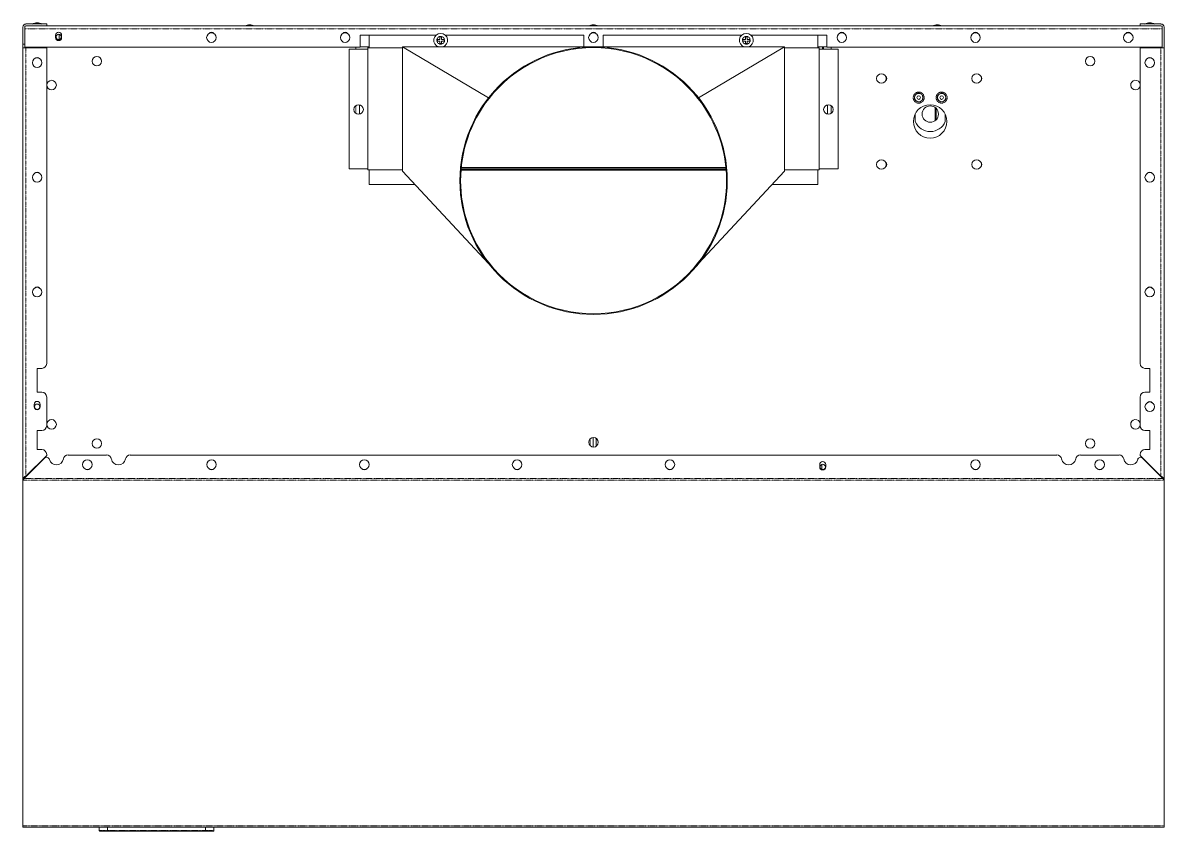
# Model space of a CAD drawing. Header units: millimetres. Extents: x 46989 to 543236, y 252623 to 526638.
# Drawn here: x 486359 to 508520, y 509897 to 525578 of the extents above; entities that cross this region are included whole.
import ezdxf

# ---------------------------------------------------------------- set-up
doc = ezdxf.new("R2010")
doc.units = ezdxf.units.MM
doc.linetypes.add('PHANTOM', pattern=[20, 10, -2, 2, -2, 2, -2])

msp = doc.modelspace()

# ---------------------------------------------------------------- linework, layer by layer
at = {"color": 7, "lineweight": 13, "ltscale": 0.011225}
for p, q in [((486359, 525495), (486359, 525162)), ((486395, 525495), (486395, 525162))]:
    msp.add_line(p, q, dxfattribs=at)
at = {"color": 7, "lineweight": 13, "ltscale": 8.75278e-05}
msp.add_line((486395, 525495), (486397, 525495), dxfattribs=at)
at = {"color": 7, "lineweight": 13, "ltscale": 0.00205}
for p, q in [((486397, 525460), (486397, 525520)), ((508480, 525460), (508480, 525520)), ((486420, 525092), (486359, 525092)), ((508457, 525092), (508518, 525092))]:
    msp.add_line(p, q, dxfattribs=at)
at = {"color": 7, "linetype": 'PHANTOM', "lineweight": 13, "ltscale": 0.03937}
for p, q in [((486397, 525460), (508480, 525460)), ((486420, 516781), (486420, 525092)), ((508457, 525092), (508457, 516781)), ((508520, 516703), (486360, 516703)), ((508496, 516739), (486384, 516739)), ((508520, 510002), (486360, 510002)), ((489907, 509909), (488005, 509909))]:
    msp.add_line(p, q, dxfattribs=at)
at = {"color": 7, "lineweight": 13, "ltscale": 0.0119}
for p, q in [((486397, 525460), (486397, 525106)), ((508480, 525106), (508480, 525460))]:
    msp.add_line(p, q, dxfattribs=at)
at = {"color": 7, "lineweight": 13, "ltscale": 0.013575}
for p, q in [((486420, 525556), (486823, 525556)), ((486420, 525520), (486823, 525520)), ((508054, 525556), (508457, 525556)), ((508054, 525520), (508457, 525520)), ((508482, 525092), (508482, 525495)), ((508518, 525092), (508518, 525495)), ((486823, 525092), (486420, 525092)), ((508457, 525092), (508054, 525092))]:
    msp.add_line(p, q, dxfattribs=at)
at = {"color": 7, "lineweight": 13, "ltscale": 0.000894021}
msp.add_line((486545, 525556), (486571, 525556), dxfattribs=at)
at = {"color": 7, "lineweight": 13, "ltscale": 0.005221}
msp.add_line((486571, 525556), (486726, 525556), dxfattribs=at)
at = {"color": 7, "lineweight": 13, "ltscale": 0.000135046}
msp.add_line((486726, 525556), (486730, 525556), dxfattribs=at)
at = {"color": 7, "lineweight": 13, "ltscale": 0.0012}
for p, q in [((486823, 525520), (486823, 525556)), ((508054, 525556), (508054, 525520)), ((486359, 525162), (486395, 525162)), ((508518, 525092), (508482, 525092))]:
    msp.add_line(p, q, dxfattribs=at)
at = {"color": 7, "lineweight": 13, "ltscale": 0.03937}
for p, q in [((486823, 525520), (508054, 525520)), ((492910, 525338), (494382, 525338)), ((494564, 525338), (497253, 525338)), ((497624, 525338), (500316, 525338)), ((500498, 525338), (501967, 525338)), ((486359, 516699), (486359, 525092)), ((492910, 525106), (486397, 525106)), ((486823, 525092), (486823, 518968)), ((492693, 525069), (492693, 522747)), ((493731, 525091), (493059, 525091)), ((493059, 525069), (493059, 522747)), ((493731, 525112), (493731, 522702)), ((501149, 525112), (493731, 525112)), ((493731, 525112), (495400, 524122)), ((501149, 525112), (499480, 524122)), ((501149, 522702), (501149, 525112)), ((501149, 525091), (501821, 525091)), ((501821, 525069), (501821, 522747)), ((508480, 525106), (501967, 525106)), ((502187, 525069), (502187, 522747)), ((508054, 518968), (508054, 525092)), ((508518, 525092), (508518, 516725)), ((493731, 522725), (493059, 522725)), ((493731, 522702), (495400, 520910)), ((494866, 522717), (500013, 522717)), ((500013, 522725), (494867, 522725)), ((500011, 522749), (494869, 522749)), ((494869, 522748), (500011, 522748)), ((500011, 522747), (494869, 522747)), ((500009, 522771), (494871, 522771)), ((501149, 522702), (499480, 520910)), ((501149, 522725), (501821, 522725)), ((493972, 522443), (493086, 522443)), ((501794, 522443), (500908, 522443)), ((487237, 517194), (487986, 517194)), ((488443, 517194), (506437, 517194)), ((506893, 517194), (507643, 517194)), ((486359, 516699), (486359, 510024)), ((486360, 516703), (486360, 510002)), ((508520, 516703), (508520, 510002)), ((508520, 509977), (486360, 509977)), ((489907, 509897), (488005, 509897))]:
    msp.add_line(p, q, dxfattribs=at)
at = {"color": 7, "lineweight": 13, "ltscale": 0.003125}
for p, q in [((490670, 525520), (490763, 525520)), ((497346, 525520), (497438, 525520)), ((504021, 525520), (504114, 525520)), ((486637, 518875), (486730, 518875)), ((508240, 518875), (508147, 518875)), ((486637, 518412), (486730, 518412)), ((508240, 518412), (508147, 518412)), ((486637, 517670), (486730, 517670)), ((508240, 517670), (508147, 517670)), ((486637, 517299), (486730, 517299)), ((508240, 517299), (508147, 517299))]:
    msp.add_line(p, q, dxfattribs=at)
at = {"color": 7, "lineweight": 13, "ltscale": 0.002742}
for p, q in [((490763, 525520), (490844, 525520)), ((497438, 525520), (497520, 525520)), ((504114, 525520), (504196, 525520))]:
    msp.add_line(p, q, dxfattribs=at)
at = {"color": 7, "lineweight": 13, "ltscale": 0.000382551}
for p, q in [((490844, 525520), (490856, 525520)), ((497520, 525520), (497531, 525520)), ((504196, 525520), (504207, 525520))]:
    msp.add_line(p, q, dxfattribs=at)
at = {"color": 7, "lineweight": 13, "ltscale": 0.000880324}
msp.add_line((508147, 525556), (508173, 525556), dxfattribs=at)
at = {"color": 7, "lineweight": 13, "ltscale": 0.005229}
msp.add_line((508173, 525556), (508328, 525556), dxfattribs=at)
at = {"color": 7, "lineweight": 13, "ltscale": 0.000140873}
msp.add_line((508328, 525556), (508332, 525556), dxfattribs=at)
at = {"color": 7, "lineweight": 13, "ltscale": 8.74677e-05}
msp.add_line((508482, 525495), (508480, 525495), dxfattribs=at)
at = {"color": 7, "lineweight": 13, "ltscale": 0.00155}
for p, q in [((486996, 525338), (486996, 525292)), ((487112, 525338), (487112, 525292)), ((486579, 518130), (486579, 518176)), ((486695, 518176), (486695, 518130)), ((501833, 517008), (501833, 516962)), ((501948, 517008), (501948, 516962))]:
    msp.add_line(p, q, dxfattribs=at)
at = {"color": 7, "lineweight": 13, "ltscale": 0.003439}
msp.add_line((487065, 525356), (487065, 525254), dxfattribs=at)
at = {"color": 7, "lineweight": 13, "ltscale": 0.001718}
msp.add_line((487101, 525280), (487101, 525331), dxfattribs=at)
at = {"color": 7, "lineweight": 13, "ltscale": 0.0078}
for p, q in [((492910, 525338), (492910, 525106)), ((501967, 525338), (501967, 525106))]:
    msp.add_line(p, q, dxfattribs=at)
at = {"color": 7, "lineweight": 13, "ltscale": 0.008312}
for p, q in [((493086, 525338), (493086, 525091)), ((501794, 525091), (501794, 525338))]:
    msp.add_line(p, q, dxfattribs=at)
at = {"color": 7, "lineweight": 13, "ltscale": 0.000999991}
for p, q in [((494408, 525255), (494408, 525225)), ((494488, 525305), (494458, 525305)), ((494538, 525225), (494538, 525255)), ((500342, 525255), (500342, 525225)), ((500422, 525305), (500392, 525305)), ((500472, 525225), (500472, 525255)), ((494458, 525175), (494488, 525175)), ((500392, 525175), (500422, 525175))]:
    msp.add_line(p, q, dxfattribs=at)
at = {"color": 7, "lineweight": 13, "ltscale": 0.001688}
for p, q in [((494458, 525255), (494408, 525255)), ((494408, 525225), (494458, 525225)), ((494458, 525225), (494458, 525175)), ((494538, 525255), (494488, 525255)), ((494488, 525225), (494538, 525225)), ((494488, 525175), (494488, 525225)), ((500392, 525255), (500342, 525255)), ((500342, 525225), (500392, 525225)), ((500392, 525225), (500392, 525175)), ((500422, 525175), (500422, 525225))]:
    msp.add_line(p, q, dxfattribs=at)
at = {"color": 7, "lineweight": 13, "ltscale": 0.001687}
for p, q in [((494458, 525305), (494458, 525255)), ((494488, 525255), (494488, 525305)), ((500392, 525305), (500392, 525255)), ((500422, 525255), (500422, 525305)), ((500472, 525255), (500422, 525255)), ((500422, 525225), (500472, 525225))]:
    msp.add_line(p, q, dxfattribs=at)
at = {"color": 7, "lineweight": 13, "ltscale": 0.007599}
for p, q in [((497253, 525338), (497253, 525112)), ((497624, 525112), (497624, 525338))]:
    msp.add_line(p, q, dxfattribs=at)
at = {"color": 7, "lineweight": 13, "ltscale": 3.98891e-05}
msp.add_line((497394, 525373), (497393, 525373), dxfattribs=at)
at = {"color": 7, "lineweight": 13, "ltscale": 3.99192e-05}
msp.add_line((497484, 525373), (497483, 525373), dxfattribs=at)
at = {"color": 7, "lineweight": 13, "ltscale": 0.00235}
for p, q in [((486359, 525092), (486359, 525162)), ((486395, 525092), (486395, 525162))]:
    msp.add_line(p, q, dxfattribs=at)
at = {"color": 7, "lineweight": 13, "ltscale": 0.000474945}
for p, q in [((486407, 525092), (486407, 525106)), ((508473, 525106), (508473, 525092))]:
    msp.add_line(p, q, dxfattribs=at)
at = {"color": 7, "lineweight": 13, "ltscale": 0.012336}
for p, q in [((493059, 525069), (492693, 525069)), ((501821, 525069), (502187, 525069)), ((492693, 522747), (493059, 522747)), ((502187, 522747), (501821, 522747))]:
    msp.add_line(p, q, dxfattribs=at)
at = {"color": 7, "lineweight": 13, "ltscale": 0.001262}
for p, q in [((492825, 525106), (492825, 525069)), ((502055, 525106), (502055, 525069))]:
    msp.add_line(p, q, dxfattribs=at)
at = {"color": 7, "lineweight": 13, "ltscale": 0.005932}
msp.add_line((492910, 525112), (493086, 525112), dxfattribs=at)
at = {"color": 7, "lineweight": 13, "ltscale": 0.001462}
for p, q in [((493057, 525069), (493057, 525112)), ((501883, 525069), (501883, 525112)), ((501905, 525069), (501905, 525112))]:
    msp.add_line(p, q, dxfattribs=at)
at = {"color": 7, "lineweight": 13, "ltscale": 0.000750084}
for p, q in [((493059, 525069), (493059, 525091)), ((501821, 525091), (501821, 525069))]:
    msp.add_line(p, q, dxfattribs=at)
at = {"color": 7, "lineweight": 13, "ltscale": 0.000712117}
msp.add_line((493080, 525091), (493080, 525112), dxfattribs=at)
at = {"color": 7, "lineweight": 13, "ltscale": 0.005832}
msp.add_line((501794, 525112), (501967, 525112), dxfattribs=at)
at = {"color": 7, "linetype": 'PHANTOM', "lineweight": 13, "ltscale": 0.005116}
for p, q in [((492825, 523821), (492825, 523973)), ((502055, 523973), (502055, 523821))]:
    msp.add_line(p, q, dxfattribs=at)
at = {"color": 7, "lineweight": 13, "ltscale": 0.006146}
for p, q in [((492895, 523806), (492895, 523988)), ((501985, 523988), (501985, 523806))]:
    msp.add_line(p, q, dxfattribs=at)
at = {"color": 7, "lineweight": 13, "ltscale": 0.0085}
msp.add_line((504076, 523682), (504076, 523934), dxfattribs=at)
at = {"color": 7, "lineweight": 13, "ltscale": 0.00737}
msp.add_line((504095, 523699), (504095, 523917), dxfattribs=at)
at = {"color": 7, "lineweight": 13, "ltscale": 0.005065}
msp.add_line((503688, 523663), (503688, 523813), dxfattribs=at)
at = {"color": 7, "lineweight": 13, "ltscale": 0.004794}
msp.add_line((504269, 523805), (504269, 523663), dxfattribs=at)
at = {"color": 7, "lineweight": 13, "ltscale": 0.000749963}
for p, q in [((493059, 522725), (493059, 522747)), ((501821, 522747), (501821, 522725))]:
    msp.add_line(p, q, dxfattribs=at)
at = {"color": 7, "lineweight": 13, "ltscale": 0.0095}
for p, q in [((493086, 522443), (493086, 522725)), ((501794, 522725), (501794, 522443))]:
    msp.add_line(p, q, dxfattribs=at)
at = {"color": 7, "lineweight": 13, "ltscale": 0.015625}
for p, q in [((486637, 518875), (486637, 518412)), ((508240, 518412), (508240, 518875))]:
    msp.add_line(p, q, dxfattribs=at)
at = {"color": 7, "lineweight": 13, "ltscale": 0.01875}
for p, q in [((486823, 518319), (486823, 517763)), ((508054, 517763), (508054, 518319))]:
    msp.add_line(p, q, dxfattribs=at)
at = {"color": 7, "lineweight": 13, "ltscale": 0.0125}
for p, q in [((486637, 517299), (486637, 517670)), ((508240, 517299), (508240, 517670))]:
    msp.add_line(p, q, dxfattribs=at)
at = {"color": 7, "linetype": 'PHANTOM', "lineweight": 13, "ltscale": 0.004535}
msp.add_line((497376, 517508), (497376, 517373), dxfattribs=at)
at = {"color": 7, "lineweight": 13, "ltscale": 0.00623}
for p, q in [((497433, 517533), (497433, 517348)), ((497433, 517348), (497433, 517533))]:
    msp.add_line(p, q, dxfattribs=at)
at = {"color": 7, "linetype": 'PHANTOM', "lineweight": 13, "ltscale": 0.005309}
msp.add_line((497489, 517362), (497489, 517519), dxfattribs=at)
at = {"color": 7, "lineweight": 13, "ltscale": 0.018785}
for p, q in [((486384, 516739), (486778, 517133)), ((508496, 516739), (508102, 517133))]:
    msp.add_line(p, q, dxfattribs=at)
at = {"color": 7, "lineweight": 13, "ltscale": 0.019198}
for p, q in [((486420, 516781), (486823, 517183)), ((508457, 516781), (508054, 517183))]:
    msp.add_line(p, q, dxfattribs=at)
at = {"color": 7, "lineweight": 13, "ltscale": 0.000773452}
for p, q in [((486823, 517206), (486823, 517183)), ((508054, 517183), (508054, 517206))]:
    msp.add_line(p, q, dxfattribs=at)
at = {"color": 7, "lineweight": 13, "ltscale": 0.003283}
msp.add_line((501872, 517011), (501872, 516913), dxfattribs=at)
at = {"color": 7, "lineweight": 13, "ltscale": 0.000104288}
msp.add_line((493011, 516915), (493011, 516918), dxfattribs=at)
at = {"color": 7, "lineweight": 13, "ltscale": 0.000173914}
msp.add_line((498926, 516915), (498926, 516910), dxfattribs=at)
at = {"color": 7, "lineweight": 13, "ltscale": 3.74862e-05}
for p, q in [((486359, 516699), (486360, 516699)), ((486359, 510015), (486360, 510015))]:
    msp.add_line(p, q, dxfattribs=at)
at = {"color": 7, "lineweight": 13, "ltscale": 0.000722269}
for p, q in [((486360, 516703), (486360, 516724)), ((508520, 516703), (508520, 516724))]:
    msp.add_line(p, q, dxfattribs=at)
at = {"color": 7, "lineweight": 13, "ltscale": 0.00019461}
msp.add_line((486412, 516768), (486407, 516768), dxfattribs=at)
at = {"color": 7, "lineweight": 13, "ltscale": 3.30948e-05}
msp.add_line((486419, 516780), (486420, 516781), dxfattribs=at)
at = {"color": 7, "lineweight": 13, "ltscale": 5.29451e-05}
for p, q in [((486419, 516780), (486420, 516781)), ((508458, 516780), (508457, 516781))]:
    msp.add_line(p, q, dxfattribs=at)
at = {"color": 7, "lineweight": 13, "ltscale": 2.65827e-05}
msp.add_line((486419, 516780), (486419, 516780), dxfattribs=at)
at = {"color": 7, "lineweight": 13, "ltscale": 3.30777e-05}
msp.add_line((508458, 516780), (508457, 516781), dxfattribs=at)
at = {"color": 7, "lineweight": 13, "ltscale": 2.66128e-05}
msp.add_line((508458, 516780), (508458, 516780), dxfattribs=at)
at = {"color": 7, "lineweight": 13, "ltscale": 0.00019458}
msp.add_line((508473, 516768), (508468, 516768), dxfattribs=at)
at = {"color": 7, "linetype": 'PHANTOM', "lineweight": 13, "ltscale": 3.74862e-05}
msp.add_line((486359, 510024), (486360, 510024), dxfattribs=at)
at = {"color": 7, "lineweight": 13, "ltscale": 0.00030854}
msp.add_line((486359, 510015), (486359, 510024), dxfattribs=at)
at = {"color": 7, "lineweight": 13, "ltscale": 0.000816045}
for p, q in [((486360, 510002), (486360, 509977)), ((508520, 510002), (508520, 509977))]:
    msp.add_line(p, q, dxfattribs=at)
at = {"color": 7, "lineweight": 13, "ltscale": 0.002325}
for p, q in [((487844, 509977), (487844, 509909)), ((490069, 509977), (490069, 509909))]:
    msp.add_line(p, q, dxfattribs=at)
at = {"color": 7, "linetype": 'PHANTOM', "lineweight": 13, "ltscale": 0.002325}
for p, q in [((488005, 509977), (488005, 509909)), ((489907, 509977), (489907, 509909))]:
    msp.add_line(p, q, dxfattribs=at)
at = {"color": 7, "linetype": 'PHANTOM', "lineweight": 13, "ltscale": 0.00545}
for p, q in [((487844, 509909), (488005, 509909)), ((489907, 509909), (490069, 509909))]:
    msp.add_line(p, q, dxfattribs=at)
at = {"color": 7, "lineweight": 13, "ltscale": 0.00505}
for p, q in [((487856, 509897), (488005, 509897)), ((489907, 509897), (490057, 509897))]:
    msp.add_line(p, q, dxfattribs=at)
at = {"color": 7, "linetype": 'PHANTOM', "lineweight": 13, "ltscale": 0.000400033}
for p, q in [((488005, 509909), (488005, 509897)), ((489907, 509909), (489907, 509897))]:
    msp.add_line(p, q, dxfattribs=at)
at = {"color": 7, "lineweight": 13, "ltscale": 0.03937}
for points in [[(486360, 516724), (486368, 516729), (486384, 516739)], [(486360, 516703), (486368, 516714), (486384, 516739)], [(486362, 516725), (486367, 516740), (486375, 516754), (486386, 516766), (486393, 516771), (486400, 516776), (486409, 516779), (486419, 516780)], [(508514, 516727), (508509, 516741), (508501, 516755), (508490, 516767), (508480, 516774), (508468, 516779), (508458, 516780)], [(508520, 516703), (508512, 516714), (508496, 516739)], [(508520, 516724), (508512, 516729), (508496, 516739)]]:
    msp.add_lwpolyline(points, dxfattribs=at)
for centre, radius in [((487056, 525305), 51.9), ((490021, 525292), 92.7), ((492617, 525292), 92.7), ((497438, 525292), 92.7), ((502260, 525292), 92.7), ((504856, 525292), 92.7), ((507823, 525292), 92.7), ((497440, 522516), 2596), ((486637, 524805), 92.7), ((487797, 524834), 92.7), ((507083, 524834), 92.7), ((508240, 524805), 92.7), ((503029, 524499), 92.7), ((504878, 524499), 92.7), ((486917, 524371), 92.7), ((503754, 524128), 81.2), ((503754, 524128), 34.9), ((504199, 524128), 81.2), ((504199, 524128), 34.9), ((492878, 523897), 92.7), ((502001, 523897), 92.7), ((503976, 523665), 325), ((503978, 523808), 159), ((503029, 522830), 92.7), ((504878, 522830), 92.7), ((486637, 522580), 92.7), ((508240, 522580), 92.7), ((486637, 520355), 92.7), ((508240, 520355), 92.7), ((486637, 518130), 51.9), ((508240, 518130), 92.7), ((486917, 517788), 92.7), ((487797, 517417), 92.7), ((497440, 517441), 92.7), ((507083, 517417), 92.7), ((487612, 517008), 92.7), ((490023, 517008), 92.7), ((492990, 517008), 92.7), ((495956, 517008), 92.7), ((498923, 517008), 92.7), ((501890, 516962), 51.9), ((504857, 517008), 92.7), ((507268, 517008), 92.7)]:
    msp.add_circle(centre, radius, dxfattribs=at)
at = {"color": 7, "linetype": 'PHANTOM', "lineweight": 13, "ltscale": 0.03937}
for centre, radius in [((494473, 525240), 75.7), ((500407, 525240), 75.7), ((503754, 524128), 107), ((503754, 524128), 84.1), ((504199, 524128), 107), ((504199, 524128), 84.1)]:
    msp.add_circle(centre, radius, dxfattribs=at)
at = {"color": 7, "lineweight": 13, "ltscale": 0.03937}
for centre, radius, start, end in [((486420, 525495), 60.8, 90, 180), ((486420, 525495), 25.2, 90, 180), ((486637, 525374), 204, 90, 116.9915), ((486637, 525374), 204, 63.0085, 90), ((490763, 525338), 204, 90, 116.9915), ((490763, 525338), 204, 63.0085, 90), ((497438, 525338), 204, 90, 116.9915), ((497438, 525338), 204, 63.0085, 90), ((504114, 525338), 204, 90, 116.9915), ((504114, 525338), 204, 63.0085, 90), ((508240, 525374), 204, 90, 116.9915), ((508240, 525374), 204, 63.0085, 90), ((508457, 525495), 60.8, 0, 90), ((508457, 525495), 25.2, 0, 90), ((487054, 525338), 57.9, 0, 180), ((487054, 525292), 57.9, 180, 0), ((490021, 525338), 57.9, 36.0875, 143.9125), ((492617, 525338), 57.9, 36.0875, 143.9125), ((494473, 525240), 134, 287.1903, 252.8118), ((497438, 525338), 57.9, 36.0875, 143.9125), ((500407, 525240), 134, 287.1903, 252.8118), ((502260, 525338), 57.9, 36.0875, 143.9125), ((504856, 525338), 57.9, 36.0875, 143.9125), ((507823, 525338), 57.9, 36.0875, 143.9125), ((497440, 522516), 2581, 38.2133, 141.7867), ((486637, 524851), 57.9, 36.0875, 143.9125), ((508240, 524851), 57.9, 36.0875, 143.9125), ((503075, 524499), 57.9, 306.0875, 53.9125), ((504924, 524499), 57.9, 306.0875, 53.9125), ((507963, 524371), 92.7, 10.263, 270), ((507963, 524371), 92.7, 270, 349.737), ((497440, 522516), 2581, 141.7854, 218.2146), ((497440, 522516), 2581, 321.7854, 38.2146), ((503978, 523783), 314, 202.4027, 337.5973), ((503075, 522830), 57.9, 306.0875, 53.9125), ((504924, 522830), 57.9, 306.0875, 53.9125), ((486637, 522626), 57.9, 36.0875, 143.9125), ((508240, 522626), 57.9, 36.0875, 143.9125), ((497440, 522516), 2581, 218.2133, 321.7867), ((486637, 520401), 57.9, 36.0875, 143.9125), ((508240, 520401), 57.9, 36.0875, 143.9125), ((486730, 518968), 92.7, 270, 0), ((508147, 518968), 92.7, 180, 270), ((486730, 518319), 92.7, 0, 90), ((508147, 518319), 92.7, 90, 180), ((486637, 518176), 57.9, 0, 180), ((486637, 518130), 57.9, 180, 0), ((508240, 518176), 57.9, 36.0875, 143.9125), ((486730, 517763), 92.7, 270, 0), ((507963, 517788), 92.7, 10.263, 270), ((507963, 517788), 92.7, 270, 349.737), ((508147, 517763), 92.7, 180, 270), ((486730, 517206), 92.7, 0, 90), ((508147, 517206), 92.7, 90, 180), ((486819, 517092), 57.9, 14.287, 135), ((487009, 517141), 139, 194.287, 350.2196), ((487237, 517102), 92.7, 90, 170.2196), ((487986, 517102), 92.7, 9.7804, 90), ((488215, 517141), 139, 189.7804, 350.2196), ((488443, 517102), 92.7, 90, 170.2196), ((501890, 517008), 57.9, 0, 180), ((506437, 517102), 92.7, 9.7804, 90), ((506665, 517141), 139, 189.7804, 350.2196), ((506893, 517102), 92.7, 90, 170.2196), ((507643, 517102), 92.7, 9.7804, 90), ((507871, 517141), 139, 189.7804, 345.713), ((508061, 517092), 57.9, 45, 165.713), ((487612, 516962), 57.9, 216.0875, 323.9125), ((487612, 516962), 51.9, 232.4426, 307.5574), ((490023, 516962), 57.9, 216.0875, 323.9125), ((490023, 516962), 51.9, 232.4426, 307.5574), ((492990, 516962), 57.9, 216.0875, 323.9125), ((492990, 516962), 51.9, 232.4426, 307.5574), ((495956, 516962), 57.9, 216.0875, 323.9125), ((495956, 516962), 51.9, 232.4426, 307.5574), ((498923, 516962), 57.9, 216.0875, 323.9125), ((498923, 516962), 51.9, 232.4426, 307.5574), ((501890, 516962), 57.9, 180, 0), ((504857, 516962), 57.9, 216.0875, 323.9125), ((504857, 516962), 51.9, 232.4426, 307.5574), ((507268, 516962), 57.9, 216.0875, 323.9125), ((507268, 516962), 51.9, 232.4426, 307.5574), ((486465, 516699), 106, 171.7268, 180.0143), ((486472, 516736), 72.4, 153.644, 161.8628), ((508414, 516739), 63, 21.7841, 26.6903), ((487856, 509909), 11.9, 180, 270), ((490057, 509909), 11.9, 269.9998, 0)]:
    msp.add_arc(centre, radius, start, end, dxfattribs=at)

doc.saveas('drawing.dxf')
